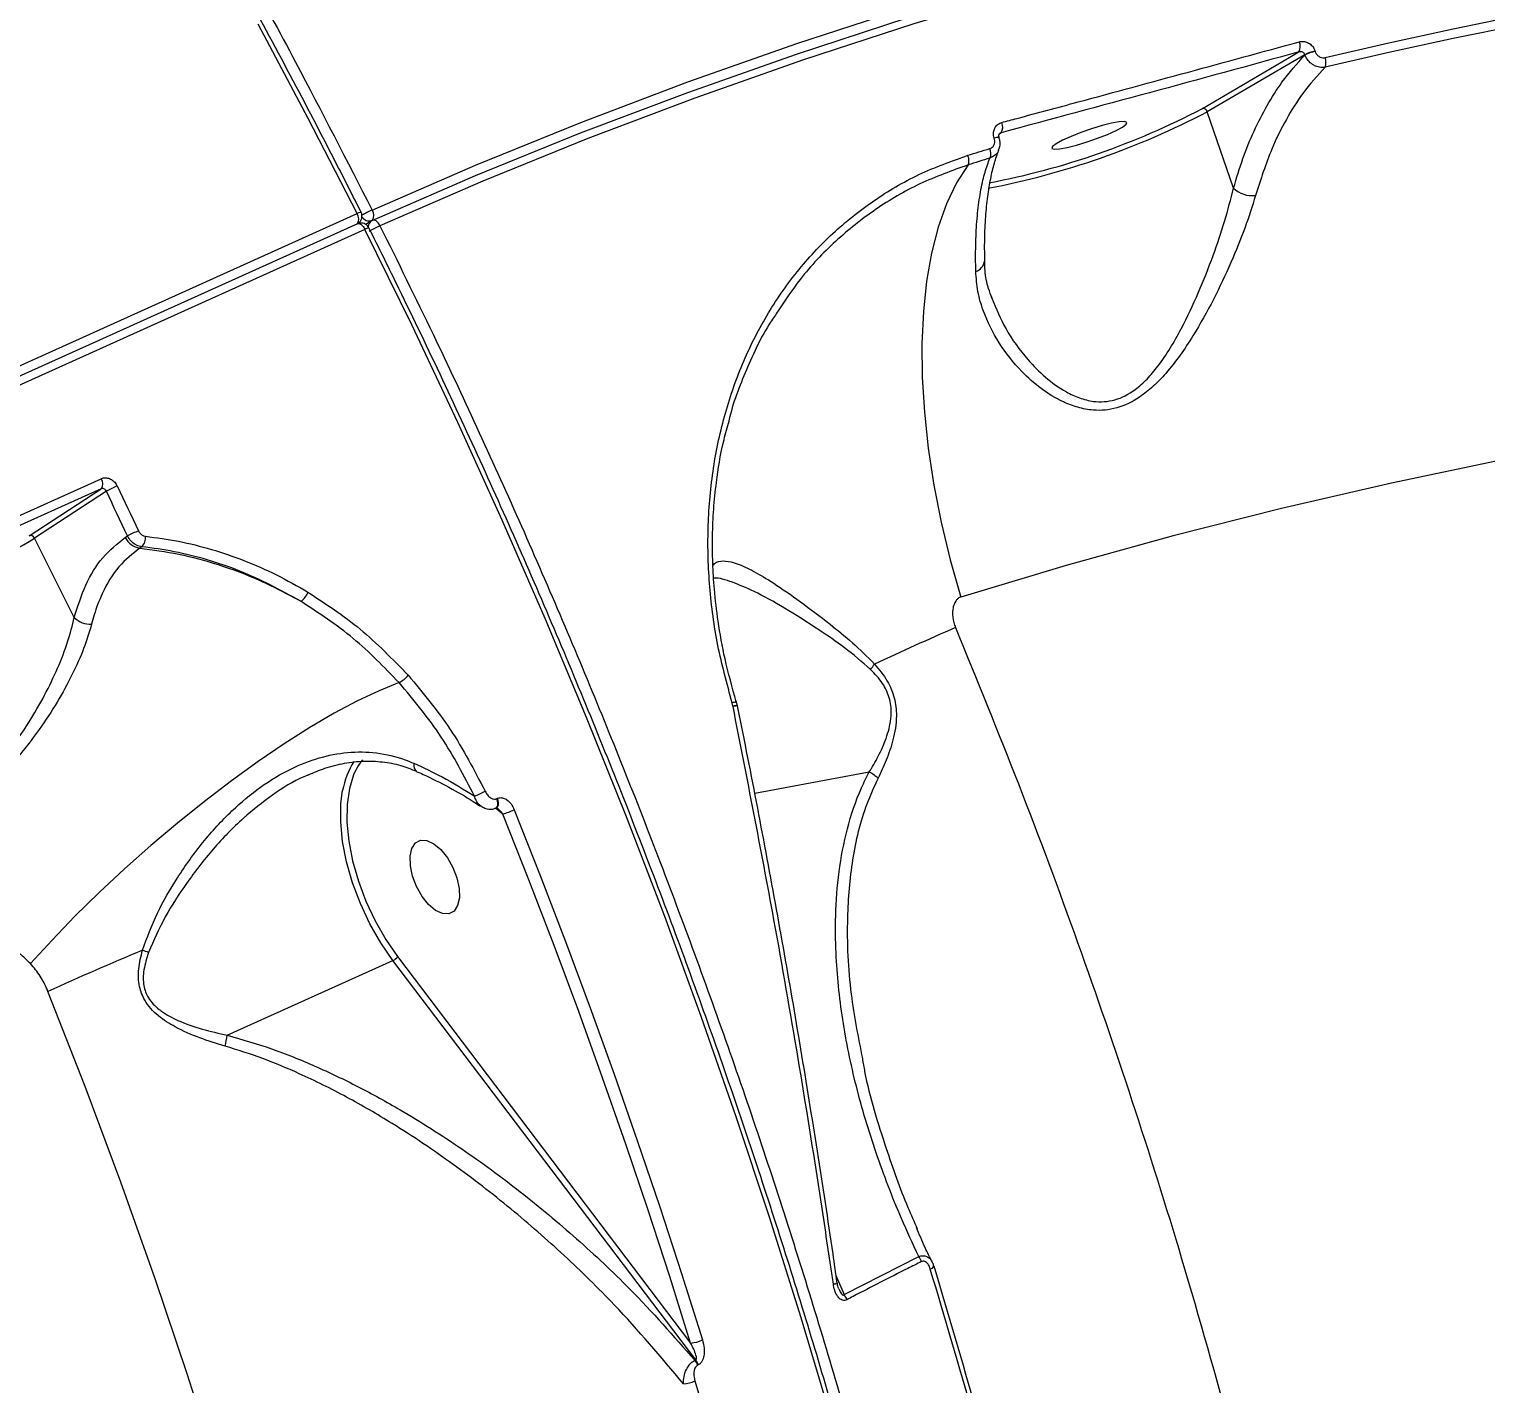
# Model space of a CAD drawing. Header units: millimetres. Extents: x -11024 to 8278, y -7837 to 5770.
# Drawn here: x 4077.6 to 4243.1, y -1007.7 to -853.8 of the extents above; entities that cross this region are included whole.
import ezdxf

# ---------------------------------------------------------------- set-up
doc = ezdxf.new("R2010")
doc.units = ezdxf.units.MM
doc.layers.add('DIKOM_ОБЪЕКТ', color=7, linetype='Continuous')
doc.layers.add('DIKOM_РАЗМЕР_ОБЪЕКТА', color=7, linetype='Continuous')
doc.styles.add('style1', font='arial.ttf', dxfattribs={"width": 0.8})
doc.dimstyles.new('1-50', dxfattribs={"dimtxt": 300, "dimasz": 200, "dimexe": 100, "dimexo": 0, "dimgap": 100, "dimtad": 1, "dimtxsty": 'style1', "dimcen": 200, "dimclrd": 7, "dimclre": 7, "dimclrt": 7, "dimadec": 1, "dimazin": 2, "dimtfac": 1, "dimtmove": 0, "dimatfit": 2, "dimfxl": 0, "dimlwd": 25, "dimlwe": 18, "dimarcsym": 0})

# ---------------------------------------------------------------- blocks, each defined once
blk = doc.blocks.new('*D10')
at = {"layer": 'Defpoints', "color": 0, "transparency": 16777216}
for p in [(-7791.31, -186.83), (6174.94, -1432.98), (6174.94, -5371.27)]:
    blk.add_point(p, dxfattribs=at)
at = {"layer": 'DIKOM_РАЗМЕР_ОБЪЕКТА', "color": 7, "lineweight": 18, "transparency": 16777216}
for p, q in [((-7791.31, -186.83), (-7791.31, -5471.27)), ((6174.94, -1432.98), (6174.94, -5471.27))]:
    blk.add_line(p, q, dxfattribs=at)
at = {"layer": 'DIKOM_РАЗМЕР_ОБЪЕКТА', "color": 7, "lineweight": 25, "transparency": 16777216}
blk.add_line((-7591.31, -5371.27), (5974.94, -5371.27), dxfattribs=at)
at = {"layer": 'DIKOM_РАЗМЕР_ОБЪЕКТА', "color": 7, "transparency": 16777216}
for points in [[(-7591.31, -5337.93), (-7591.31, -5404.6), (-7791.31, -5371.27)], [(5974.94, -5337.93), (5974.94, -5404.6), (6174.94, -5371.27)]]:
    blk.add_solid(points, dxfattribs=at)
at = {"layer": 'DIKOM_РАЗМЕР_ОБЪЕКТА', "color": 7, "transparency": 16777216, "insert": (-1343.68, -5118.1), "char_height": 300, "attachment_point": 5, "style": 'style1'}
blk.add_mtext('14000', dxfattribs=at)

msp = doc.modelspace()

# ---------------------------------------------------------------- linework, layer by layer
at = {"layer": 'DIKOM_ОБЪЕКТ', "color": 7, "linetype": 'Continuous', "lineweight": 15}
for p, q in [((4210.892, -862.83), (4221.858, -856.419)), ((4222.532, -856.727), (4211.454, -863.202)), ((4222.54, -856.752), (4222.532, -856.727)), ((4223.694, -856.317), (4223.702, -856.343)), ((4214.437, -871.885), (4211.454, -863.202)), ((4187.258, -866.227), (4187.249, -866.201)), ((4188.029, -865.594), (4187.79, -865.833)), ((3737.073, -1045.045), (4114.864, -874.778)), ((4114.913, -875.936), (3737.122, -1046.204)), ((4115.761, -876.565), (3737.97, -1046.833)), ((4114.975, -875.902), (4114.935, -875.927)), ((4114.943, -875.923), (4114.975, -875.902)), ((4116.489, -875.605), (4115.85, -876.02)), ((4186.145, -880.137), (4186.144, -880.173)), ((4060.823, -916.142), (4085.801, -904.885)), ((4085.797, -906.031), (4060.819, -917.288)), ((4077.613, -911.373), (4085.797, -906.031)), ((4086.387, -906.316), (4078.227, -911.643)), ((4082.747, -920.65), (4078.227, -911.643)), ((4088.527, -911.563), (4088.788, -911.393)), ((4090.422, -912.611), (4090.181, -912.768)), ((4157.569, -930.714), (4157.484, -930.365)), ((4157.579, -930.762), (4157.569, -930.714)), ((4121.609, -938.102), (4121.629, -938.111)), ((4160.036, -940.618), (4173.05, -938.19)), ((4130.749, -941.227), (4130.823, -941.194)), ((4131.442, -942.976), (4130.586, -942.303)), ((4100.126, -968.098), (4118.948, -959.615)), ((4153.345, -1004.976), (4118.948, -959.615)), ((4119.47, -959.157), (4152.763, -1003.062)), ((4170.188, -997.56), (4178.667, -993.229)), ((4169.296, -995.476), (4170.188, -997.56)), ((4169.412, -996.217), (4169.413, -996.22)), ((4153.251, -1005.018), (4153.345, -1004.976)), ((4153.637, -1005.551), (4153.542, -1005.594))]:
    msp.add_line(p, q, dxfattribs=at)
at = {"layer": 'DIKOM_ОБЪЕКТ', "color": 7, "linetype": 'Continuous', "lineweight": 15, "flags": 128}
for points in [[(4116.575, -874.373), (4128.311, -869.279), (4140.27, -864.427), (4152.444, -859.823), (4164.824, -855.468), (4177.402, -851.366), (4190.171, -847.519), (4203.121, -843.93), (4216.245, -840.601), (4229.533, -837.534), (4242.978, -834.732), (4256.569, -832.195), (4270.299, -829.927), (4284.158, -827.928), (4298.137, -826.199), (4312.228, -824.742), (4326.42, -823.558), (4340.705, -822.647), (4355.073, -822.01), (4369.514, -821.648), (4384.02, -821.56), (4398.581, -821.748)], [(4116.588, -875.551), (4128.317, -870.459), (4140.268, -865.611), (4152.434, -861.01), (4164.806, -856.658), (4177.376, -852.559), (4190.136, -848.714), (4203.078, -845.128), (4216.193, -841.801), (4229.473, -838.736), (4242.908, -835.935), (4256.491, -833.401), (4270.212, -831.134), (4284.062, -829.136), (4298.032, -827.408), (4312.113, -825.952), (4326.296, -824.768), (4340.572, -823.858), (4354.93, -823.222), (4369.363, -822.86), (4383.859, -822.772), (4398.41, -822.959)], [(4398.629, -823.694), (4384.112, -823.507), (4369.65, -823.595), (4355.252, -823.956), (4340.927, -824.591), (4326.685, -825.499), (4312.536, -826.679), (4298.488, -828.132), (4284.551, -829.856), (4270.733, -831.849), (4257.044, -834.111), (4243.494, -836.639), (4230.09, -839.433), (4216.841, -842.491), (4203.757, -845.81), (4190.846, -849.388), (4178.116, -853.224), (4165.575, -857.313), (4153.232, -861.655), (4141.096, -866.245), (4129.172, -871.082), (4117.471, -876.161)], [(4284.096, -847.092), (4276.54, -848.188), (4269.023, -849.366), (4261.547, -850.627), (4254.113, -851.969), (4246.723, -853.393), (4239.377, -854.898), (4232.079, -856.485), (4224.829, -858.152)], [(4224.838, -857.053), (4232.094, -855.385), (4239.398, -853.797), (4246.748, -852.291), (4254.144, -850.866), (4261.583, -849.522), (4269.065, -848.261), (4276.587, -847.082), (4284.148, -845.985)], [(4114.864, -874.778), (4109.321, -863.969), (4103.629, -853.272)], [(4199.502, -864.783), (4198.315, -865.144), (4197.106, -865.566), (4195.974, -866.014), (4195.011, -866.452), (4194.293, -866.846), (4193.881, -867.162), (4193.807, -867.375), (4194.076, -867.468), (4194.668, -867.434), (4195.534, -867.275), (4196.604, -867.004), (4197.792, -866.643), (4199, -866.222), (4200.132, -865.774), (4201.096, -865.335), (4201.813, -864.942), (4202.225, -864.626), (4202.3, -864.413), (4202.03, -864.319), (4201.438, -864.353), (4200.572, -864.512), (4199.502, -864.783)], [(4184.258, -868.156), (4184.568, -868.059), (4184.879, -867.962), (4185.19, -867.865), (4185.501, -867.769), (4185.811, -867.673), (4186.123, -867.576), (4186.434, -867.48), (4186.745, -867.385)], [(4186.763, -868.476), (4186.452, -868.572), (4186.141, -868.668), (4185.83, -868.764), (4185.519, -868.86), (4185.208, -868.956), (4184.898, -869.053), (4184.588, -869.15), (4184.277, -869.247)], [(4184.277, -869.247), (4182.974, -871.287), (4181.844, -873.649), (4180.895, -876.313), (4180.134, -879.259), (4179.568, -882.463), (4179.201, -885.902), (4179.035, -889.547), (4179.073, -893.371), (4179.314, -897.344), (4179.756, -901.435), (4180.395, -905.612), (4181.226, -909.843), (4182.244, -914.095), (4183.44, -918.334)], [(4114.913, -875.936), (4114.97, -875.918), (4115.078, -875.915), (4115.194, -875.948), (4115.317, -876.016), (4115.439, -876.117), (4115.557, -876.245), (4115.665, -876.396), (4115.761, -876.565)], [(4192.382, -1134.064), (4191.3, -1123.33), (4190, -1112.489), (4188.483, -1101.549), (4186.75, -1090.52), (4184.802, -1079.41), (4182.642, -1068.23), (4180.27, -1056.989), (4177.689, -1045.695), (4174.901, -1034.359), (4171.909, -1022.99), (4168.714, -1011.598), (4165.32, -1000.192), (4161.73, -988.782), (4157.946, -977.378), (4153.972, -965.989), (4149.811, -954.625), (4145.466, -943.294), (4140.942, -932.008), (4136.241, -920.775), (4131.369, -909.605), (4126.328, -898.507), (4121.124, -887.491), (4115.761, -876.565)], [(4117.471, -876.161), (4117.376, -875.992), (4117.267, -875.84), (4117.15, -875.712), (4117.028, -875.612), (4116.906, -875.543), (4116.789, -875.51), (4116.682, -875.512), (4116.625, -875.531)], [(4323.26, -892.242), (4309.948, -893.363), (4296.731, -894.738), (4283.618, -896.366), (4270.617, -898.245), (4257.736, -900.376), (4244.984, -902.755), (4232.369, -905.383), (4219.899, -908.256), (4207.582, -911.374), (4195.427, -914.734), (4183.44, -918.334)], [(4088.788, -911.393), (4088.49, -910.757), (4088.191, -910.122), (4087.892, -909.487), (4087.592, -908.852), (4087.292, -908.218), (4086.991, -907.583), (4086.689, -906.95), (4086.387, -906.316)], [(4087.621, -905.714), (4087.924, -906.349), (4088.226, -906.984), (4088.528, -907.62), (4088.829, -908.256), (4089.129, -908.892), (4089.43, -909.528), (4089.729, -910.165), (4090.028, -910.802)], [(4119.644, -928.052), (4117.373, -928.968), (4114.908, -930.133), (4112.274, -931.534), (4109.497, -933.159), (4106.604, -934.991), (4103.624, -937.013), (4100.586, -939.203), (4097.52, -941.54), (4094.456, -944.003), (4091.425, -946.565), (4088.456, -949.202), (4085.58, -951.888), (4082.823, -954.596), (4080.214, -957.299), (4077.779, -959.971)], [(4121.316, -937.209), (4121.317, -937.51), (4121.363, -937.763), (4121.452, -937.956), (4121.578, -938.084), (4121.609, -938.102)], [(4114.378, -938.775), (4114.001, -940.061), (4113.737, -941.877), (4113.708, -943.889), (4113.915, -946.048), (4114.353, -948.304), (4115.012, -950.603), (4115.875, -952.891), (4116.923, -955.114), (4118.131, -957.219), (4119.47, -959.157)], [(4118.948, -959.615), (4117.567, -957.617), (4116.321, -955.445), (4115.24, -953.153), (4114.35, -950.794), (4113.671, -948.423), (4113.22, -946.097), (4113.006, -943.87), (4113.036, -941.795), (4113.228, -940.31)], [(4130.657, -942.281), (4130.692, -942.262), (4130.797, -942.148), (4130.859, -941.972), (4130.871, -941.747), (4130.834, -941.492), (4130.749, -941.227)], [(4130.733, -942.246), (4130.765, -942.229), (4130.871, -942.115), (4130.932, -941.939), (4130.945, -941.714), (4130.907, -941.459), (4130.823, -941.194)], [(4152.763, -1003.062), (4150.388, -995.525), (4147.929, -987.99), (4145.385, -980.46), (4142.758, -972.938), (4140.05, -965.425), (4137.26, -957.925), (4134.391, -950.441), (4131.442, -942.976)], [(4132.726, -942.487), (4135.681, -949.97), (4138.558, -957.472), (4141.354, -964.99), (4144.069, -972.52), (4146.702, -980.061), (4149.252, -987.609), (4151.717, -995.162), (4154.098, -1002.716)], [(4122.998, -953.253), (4122.259, -952.328), (4121.635, -951.226), (4121.178, -950.036), (4120.925, -948.853), (4120.896, -947.775), (4121.093, -946.888), (4121.502, -946.264), (4122.087, -945.954), (4122.803, -945.982), (4123.591, -946.347), (4124.387, -947.02), (4125.127, -947.944), (4125.75, -949.046), (4126.207, -950.237), (4126.46, -951.419), (4126.49, -952.498), (4126.292, -953.385), (4125.884, -954.009), (4125.298, -954.319), (4124.582, -954.29), (4123.794, -953.925), (4122.998, -953.253)], [(4123.74, -1135.087), (4122.562, -1124.755), (4121.166, -1114.321), (4119.553, -1103.796), (4117.723, -1093.188), (4115.679, -1082.507), (4113.424, -1071.764), (4110.958, -1060.969), (4108.284, -1050.131), (4105.405, -1039.261), (4102.323, -1028.369), (4099.041, -1017.465), (4095.562, -1006.558), (4091.89, -995.66), (4088.028, -984.78), (4083.98, -973.929), (4079.748, -963.117)], [(4180.371, -994.309), (4180.401, -994.333), (4180.406, -994.346)], [(4153.249, -1007.365), (4155.693, -1015.574), (4158.033, -1023.777), (4160.27, -1031.971), (4162.401, -1040.15), (4164.427, -1048.313), (4166.346, -1056.455), (4168.156, -1064.573), (4169.859, -1072.663)]]:
    msp.add_lwpolyline(points, dxfattribs=at)
at = {"layer": 'DIKOM_ОБЪЕКТ', "color": 7, "linetype": 'Continuous', "lineweight": 15}
for centre, radius, start, end in [((4220.803, -855.805), 1.221, 329.8125, 26.43708), ((4225.475, -863.226), 7.135, 104.45723, 114.35947), ((4225.483, -863.255), 7.138, 104.45197, 114.35212), ((4223.44, -857.59), 1.498, 337.97066, 21.01004), ((4169.652, -783.511), 89.989, 280.8277, 297.67953), ((4170.438, -785.768), 87.035, 280.7592, 297.69762), ((4210.958, -863.34), 0.515, 15.52472, 97.41958), ((4187.046, -864.95), 1.176, 326.79532, 26.39671), ((4187.715, -867.35), 1.24, 85.81586, 112.04892), ((4187.729, -867.401), 1.265, 86.20429, 111.88408), ((4185.532, -867.95), 1.338, 336.85881, 24.99329), ((4216.575, -869.627), 3.11, 226.56933, 276.67323), ((4115.473, -875.768), 1.163, 97.48723, 121.60547), ((4114.037, -875.381), 1.023, 326.46809, 36.12627), ((4114.429, -875.065), 1, 303.13844, 26.71954), ((4121.25, -884.799), 11.426, 114.15496, 120.65736), ((4116.265, -874.637), 0.971, 210.36426, 287.62493), ((4115.75, -874.975), 1.021, 326.21229, 36.09984), ((4115.324, -876.848), 1, 43.88833, 114.26071), ((4116.398, -877.616), 1.228, 98.41324, 121.21128), ((4115.324, -876.848), 1, 26.57756, 43.88833), ((4116.949, -876.276), 0.814, 124.44673, 179.16763), ((4122.114, -886.572), 11.399, 114.0343, 120.9385), ((4117.034, -876.443), 1, 114.1657, 123.05156), ((4184.741, -879.98), 1.417, 286.84397, 352.19615), ((4085.002, -905.455), 0.981, 324.07598, 35.49474), ((4096.051, -924.541), 20.628, 114.11969, 117.93409), ((3983.135, -754.356), 183.799, 293.94892, 301.15617), ((4077.776, -911.836), 0.491, 23.14804, 109.38385), ((4090.467, -910.639), 2.149, 205.48549, 262.35354), ((4102.482, -938.547), 30.411, 114.17429, 116.76118), ((4089.368, -911.578), 1.475, 315.56373, 6.15173), ((4107.176, -916.986), 2.25, 305.69016, 339.60497), ((4084.606, -918.823), 2.607, 224.51801, 272.18337), ((4354.309, -1314.628), 428.614, 113.5804, 114.92758), ((4169.918, -923.528), 4.454, 317.35457, 327.15768), ((4117.998, -924.948), 3.513, 297.94131, 319.69323), ((4158.024, -932.684), 2.022, 88.7889, 102.99535), ((4158.169, -933.261), 2.568, 92.13487, 103.28117), ((4122.075, -941.839), 8.979, 147.33381, 170.19089), ((4120.73, -941.06), 6.75, 141.24768, 160.2175), ((4125.514, -933.312), 8.085, 289.41013, 298.86199), ((4128.262, -932.699), 10.758, 287.19253, 294.51329), ((4264.185, -1373.393), 449.826, 112.71418, 114.20602), ((4085.343, -973.657), 16.052, 68.65088, 71.28881), ((4118.481, -958.556), 1.157, 293.76464, 328.69809), ((4088.8, -966.398), 11.453, 345.13126, 351.46137), ((4177.115, -994.458), 1.98, 18.92242, 38.38453), ((4179.821, -993.997), 0.681, 283.80159, 329.18893), ((4168.92, -995.504), 0.87, 273.46634, 304.57917), ((4168.694, -998.805), 1.945, 19.90669, 39.81303), ((4152.482, -999.225), 3.847, 274.19894, 294.83797), ((4151.753, -1006.139), 1.871, 16.93723, 36.79888), ((4151.844, -1006.099), 1.875, 16.97959, 36.79368), ((4151.643, -1003.847), 3.867, 274.62701, 294.5441)]:
    msp.add_arc(centre, radius, start, end, dxfattribs=at)
for points, knots in [([(4115.322, -874.615), (4114.412, -872.817), (4111.773, -867.604), (4107.301, -859.047), (4101.865, -848.983), (4096.3, -839.03), (4090.613, -829.194), (4084.806, -819.484), (4078.884, -809.905), (4072.852, -800.466), (4066.714, -791.173), (4060.475, -782.033), (4054.139, -773.054), (4047.711, -764.242), (4041.196, -755.603), (4034.6, -747.145), (4027.925, -738.873), (4021.179, -730.793), (4014.366, -722.913), (4007.49, -715.237), (4000.558, -707.771), (3993.574, -700.522), (3986.543, -693.494), (3979.471, -686.693), (3972.363, -680.124), (3965.224, -673.792), (3958.061, -667.702), (3950.876, -661.858), (3943.678, -656.265), (3936.47, -650.927), (3929.258, -645.847), (3922.048, -641.031), (3914.844, -636.482), (3907.653, -632.202), (3900.479, -628.196), (3893.329, -624.466), (3886.207, -621.015), (3879.118, -617.847), (3872.069, -614.963), (3865.065, -612.366), (3858.11, -610.057), (3851.21, -608.039), (3844.371, -606.313), (3837.597, -604.88), (3830.895, -603.743), (3824.267, -602.896), (3817.726, -602.365), (3812.573, -602.121), (3809.635, -602.16), (3808.815, -602.17)], [0, 0, 0, 0, 0.0114615, 0.0332372, 0.0550135, 0.0767899, 0.0985663, 0.1203432, 0.14212, 0.1638973, 0.1856746, 0.2074523, 0.2292306, 0.2510091, 0.2727878, 0.2945669, 0.3163468, 0.3381269, 0.3599076, 0.3816886, 0.4034704, 0.4252527, 0.4470355, 0.4688193, 0.4906034, 0.5123881, 0.5341734, 0.5559596, 0.577746, 0.5995333, 0.621321, 0.6431093, 0.6648977, 0.6866864, 0.7084756, 0.7302643, 0.7520527, 0.7738405, 0.7956273, 0.8174129, 0.8391967, 0.8609782, 0.8827571, 0.9045325, 0.9263041, 0.948071, 0.969833, 0.9915893, 1, 1, 1, 1]), ([(3810.093, -601.588), (3813.597, -601.621), (3821.519, -601.696), (3834.307, -603.313), (3848.322, -606.181), (3862.324, -610.258), (3876.236, -615.403), (3890.006, -621.517), (3904.024, -628.756), (3918.255, -637.144), (3932.657, -646.677), (3947.111, -657.291), (3961.572, -668.975), (3975.996, -681.695), (3990.429, -695.505), (4004.819, -710.405), (4019.115, -726.367), (4033.002, -743.041), (4046.441, -760.352), (4059.405, -778.214), (4072.106, -796.919), (4084.489, -816.434), (4096.49, -836.719), (4107.206, -856.057), (4113.702, -868.757), (4116.575, -874.373)], [0, 0, 0, 0, 0.0358382, 0.0810508, 0.1263, 0.1715123, 0.2138667, 0.2562512, 0.2986054, 0.3420989, 0.3856249, 0.4291181, 0.4730546, 0.5170246, 0.5609609, 0.6061736, 0.6514227, 0.6966353, 0.7405717, 0.7845417, 0.828478, 0.8736905, 0.9189399, 0.9641525, 1, 1, 1, 1]), ([(4188.099, -864.428), (4188.677, -864.273), (4191.568, -863.498), (4202.773, -860.487), (4213.505, -857.555), (4221.896, -855.261)], [0, 0, 0, 0, 0.0517091, 0.2585505, 1, 1, 1, 1]), ([(4221.896, -855.261), (4222.054, -855.236), (4222.368, -855.184), (4222.854, -855.323), (4223.275, -855.607), (4223.558, -855.963), (4223.656, -856.219), (4223.694, -856.317)], [0, 0, 0, 0, 0.2182082, 0.4367195, 0.6530072, 0.8657483, 1, 1, 1, 1]), ([(4221.858, -856.419), (4216.189, -857.971), (4204.849, -861.074), (4193.637, -864.087), (4188.029, -865.594)], [0, 0, 0, 0, 0.4999197, 1, 1, 1, 1]), ([(4214.437, -871.885), (4214.778, -870.752), (4215.46, -868.486), (4216.746, -865.353), (4218.229, -862.451), (4220.113, -859.458), (4221.65, -857.745), (4222.54, -856.752)], [0, 0, 0, 0, 0.1825601, 0.365118, 0.5530338, 0.740946, 1, 1, 1, 1]), ([(4222.532, -856.727), (4222.52, -856.693), (4222.49, -856.607), (4222.388, -856.49), (4222.23, -856.406), (4222.043, -856.376), (4221.921, -856.405), (4221.858, -856.419)], [0, 0, 0, 0, 0.1278071, 0.330832, 0.5439104, 0.7684123, 1, 1, 1, 1]), ([(4224.829, -858.152), (4224.668, -858.17), (4224.309, -858.21), (4223.812, -858.071), (4223.323, -857.802), (4222.898, -857.417), (4222.645, -857.011), (4222.553, -856.783), (4222.54, -856.752)], [0, 0, 0, 0, 0.18046117, 0.40291815, 0.53098135, 0.74960908, 0.96638879, 1, 1, 1, 1]), ([(4223.702, -856.343), (4223.708, -856.359), (4223.748, -856.479), (4223.864, -856.691), (4224.072, -856.891), (4224.316, -857.026), (4224.569, -857.093), (4224.755, -857.065), (4224.838, -857.053)], [0, 0, 0, 0, 0.0340196, 0.2522307, 0.4704456, 0.5979574, 0.8192945, 1, 1, 1, 1]), ([(4224.829, -858.152), (4223.966, -859.105), (4222.379, -860.859), (4220.395, -864.042), (4218.509, -867.81), (4217.516, -870.909), (4216.937, -872.715)], [0, 0, 0, 0, 0.2580786, 0.475006, 0.6940721, 1, 1, 1, 1]), ([(4187.249, -866.201), (4187.222, -866.1), (4187.152, -865.837), (4187.172, -865.398), (4187.349, -864.953), (4187.665, -864.596), (4187.954, -864.484), (4188.099, -864.428)], [0, 0, 0, 0, 0.1342479, 0.3469703, 0.5632673, 0.7816887, 1, 1, 1, 1]), ([(4186.745, -867.385), (4186.747, -867.384), (4186.841, -867.354), (4187.018, -867.261), (4187.187, -867.062), (4187.294, -866.815), (4187.334, -866.538), (4187.283, -866.328), (4187.258, -866.227)], [0, 0, 0, 0, 0.0042541, 0.21975627, 0.43552459, 0.56820856, 0.79381224, 1, 1, 1, 1]), ([(4187.732, -867.556), (4187.789, -867.43), (4187.94, -867.097), (4187.955, -866.584), (4187.824, -866.261), (4187.779, -866.15)], [0, 0, 0, 0, 0.2882933, 0.7570515, 1, 1, 1, 1]), ([(4187.808, -866.115), (4187.797, -866.077), (4187.771, -865.992), (4187.775, -865.864), (4187.808, -865.747), (4187.844, -865.705), (4187.865, -865.682)], [0, 0, 0, 0, 0.1707926, 0.3885315, 0.6592628, 1, 1, 1, 1]), ([(4187.813, -866.139), (4187.811, -866.133), (4187.809, -866.125), (4187.806, -866.116), (4187.805, -866.114)], [0, 0, 0, 0, 0.69963556, 1, 1, 1, 1]), ([(4188.029, -865.594), (4187.984, -865.606), (4187.923, -865.621), (4187.88, -865.673), (4187.869, -865.686)], [0, 0, 0, 0, 0.7348411, 1, 1, 1, 1]), ([(4157.484, -930.365), (4156.894, -928.194), (4155.713, -923.855), (4154.827, -917.193), (4154.624, -910.56), (4155.178, -904.046), (4156.482, -897.762), (4158.528, -891.817), (4161.292, -886.301), (4164.745, -881.305), (4168.828, -876.915), (4173.484, -873.213), (4178.617, -870.184), (4182.376, -868.832), (4184.258, -868.156)], [0, 0, 0, 0, 0.0836183, 0.167166, 0.2504174, 0.3338526, 0.4173035, 0.5004889, 0.5837395, 0.6671386, 0.750458, 0.833398, 0.9166292, 1, 1, 1, 1]), ([(4184.277, -869.247), (4184.308, -869.189), (4184.37, -869.074), (4184.391, -868.798), (4184.359, -868.48), (4184.292, -868.264), (4184.258, -868.156)], [0, 0, 0, 0, 0.2499654, 0.4999669, 0.7499609, 1, 1, 1, 1]), ([(4185.151, -881.336), (4185.14, -880.339), (4185.119, -878.343), (4185.259, -875.63), (4185.532, -873.146), (4185.938, -871.004), (4186.367, -869.486), (4186.664, -868.728), (4186.763, -868.476)], [0, 0, 0, 0, 0.1827941, 0.3655921, 0.553749, 0.7419012, 0.9141902, 1, 1, 1, 1]), ([(4186.18, -880.178), (4186.17, -879.564), (4186.143, -878.001), (4186.233, -875.728), (4186.429, -873.357), (4186.736, -871.246), (4187.141, -869.44), (4187.503, -868.221), (4187.739, -867.711), (4187.791, -867.597)], [0, 0, 0, 0, 0.10968071, 0.27935825, 0.44915975, 0.61837096, 0.78630379, 0.95230718, 1, 1, 1, 1]), ([(4187.745, -867.577), (4187.724, -867.628), (4187.627, -867.865), (4187.315, -868.219), (4186.947, -868.39), (4186.763, -868.476)], [0, 0, 0, 0, 0.1213238, 0.5578846, 1, 1, 1, 1]), ([(4184.277, -869.247), (4182.428, -869.912), (4178.741, -871.239), (4173.696, -874.204), (4169.138, -877.847), (4165.418, -881.725), (4163.522, -884.613), (4162.72, -885.834)], [0, 0, 0, 0, 0.2117978, 0.4223295, 0.6329209, 0.8447202, 1, 1, 1, 1]), ([(4186.984, -884.398), (4187.47, -885.572), (4188.48, -888.012), (4190.663, -891.017), (4193.025, -893.415), (4195.031, -894.875), (4196.911, -895.755), (4198.751, -896.232), (4200.991, -896.106), (4203.07, -895.012), (4204.645, -893.586), (4205.981, -891.995), (4207.271, -890.072), (4208.838, -887.286), (4210.498, -883.737), (4212.12, -879.621), (4213.491, -875.594), (4214.119, -873.131), (4214.437, -871.885)], [0, 0, 0, 0, 0.0911064, 0.1892106, 0.2526569, 0.3173413, 0.3527922, 0.3891148, 0.4410162, 0.4928398, 0.5283361, 0.5648623, 0.6118915, 0.6596106, 0.7457118, 0.8336969, 0.9159001, 1, 1, 1, 1]), ([(4216.937, -872.715), (4216.556, -873.939), (4215.794, -876.387), (4214.147, -880.395), (4212.207, -884.533), (4210.231, -888.076), (4208.389, -890.878), (4206.886, -892.808), (4205.344, -894.417), (4203.535, -895.877), (4201.207, -897.011), (4198.759, -897.221), (4196.732, -896.83), (4194.704, -896.051), (4192.522, -894.702), (4189.998, -892.443), (4187.671, -889.505), (4186.125, -886.371), (4185.325, -883.628), (4185.209, -882.1), (4185.151, -881.336)], [0, 0, 0, 0, 0.07277561, 0.14562414, 0.22208533, 0.29851667, 0.34092572, 0.38329128, 0.4164825, 0.44960921, 0.49864417, 0.54778964, 0.58084631, 0.6139663, 0.67108172, 0.7283184, 0.81320237, 0.89807545, 0.94904811, 1, 1, 1, 1]), ([(4143.963, -1349.191), (4144.473, -1348.643), (4146.419, -1346.551), (4149.638, -1342.64), (4153.615, -1337.462), (4157.415, -1332.008), (4161.048, -1326.306), (4164.507, -1320.352), (4167.791, -1314.154), (4170.897, -1307.716), (4173.823, -1301.042), (4176.566, -1294.138), (4179.125, -1287.01), (4181.498, -1279.662), (4183.682, -1272.099), (4185.676, -1264.329), (4187.479, -1256.357), (4189.089, -1248.189), (4190.506, -1239.83), (4191.727, -1231.288), (4192.753, -1222.569), (4193.582, -1213.679), (4194.214, -1204.625), (4194.649, -1195.415), (4194.886, -1186.054), (4194.925, -1176.55), (4194.766, -1166.91), (4194.41, -1157.141), (4193.856, -1147.251), (4193.105, -1137.247), (4192.158, -1127.137), (4191.015, -1116.927), (4189.677, -1106.627), (4188.146, -1096.243), (4186.422, -1085.783), (4184.507, -1075.255), (4182.401, -1064.668), (4180.108, -1054.028), (4177.629, -1043.345), (4174.964, -1032.625), (4172.118, -1021.878), (4169.091, -1011.11), (4165.886, -1000.331), (4162.505, -989.548), (4158.95, -978.77), (4155.226, -968.004), (4151.334, -957.258), (4147.277, -946.541), (4143.058, -935.861), (4138.681, -925.225), (4134.148, -914.643), (4129.464, -904.12), (4124.63, -893.667), (4120.206, -884.429), (4117.36, -878.699), (4116.218, -876.401)], [0, 0, 0, 0, 0.0067999, 0.025989, 0.0451839, 0.064384, 0.0835894, 0.1027992, 0.1220133, 0.1412309, 0.1604514, 0.1796748, 0.1989001, 0.2181273, 0.2373556, 0.2565849, 0.2758149, 0.2950454, 0.314276, 0.3335067, 0.3527371, 0.3719673, 0.3911972, 0.4104267, 0.4296558, 0.4488843, 0.4681123, 0.48734, 0.5065669, 0.5257934, 0.5450195, 0.5642449, 0.58347, 0.6026946, 0.6219188, 0.6411425, 0.6603659, 0.6795888, 0.6988115, 0.7180338, 0.7372558, 0.7564776, 0.7756991, 0.7949204, 0.8141416, 0.8333626, 0.8525833, 0.8718039, 0.8910246, 0.9102451, 0.9294655, 0.9486861, 0.9679065, 0.987127, 1, 1, 1, 1]), ([(4117.471, -876.161), (4119.494, -880.261), (4124.943, -891.304), (4133.343, -909.576), (4142.487, -930.976), (4151.067, -952.786), (4159.037, -974.938), (4166.351, -997.365), (4172.848, -1019.572), (4178.526, -1041.489), (4183.4, -1063.051), (4187.548, -1084.611), (4190.925, -1106.092), (4193.5, -1127.415), (4195.215, -1148.111), (4196.086, -1168.124), (4196.145, -1187.413), (4195.393, -1206.294), (4193.797, -1224.68), (4191.342, -1242.495), (4188.082, -1259.347), (4184.048, -1275.2), (4179.286, -1290.042), (4173.717, -1304.113), (4167.332, -1317.34), (4160.108, -1329.611), (4152.876, -1340), (4147.751, -1345.778), (4145.549, -1348.261)], [0, 0, 0, 0, 0.0229512, 0.0618305, 0.1007396, 0.1396189, 0.1796274, 0.2196684, 0.259677, 0.2985562, 0.3374653, 0.3763445, 0.416353, 0.4563942, 0.4964026, 0.5352814, 0.5741901, 0.6130688, 0.6530768, 0.6931175, 0.7331254, 0.7720046, 0.8109134, 0.8497924, 0.8898008, 0.9298418, 0.9698502, 1, 1, 1, 1]), ([(4186.997, -884.387), (4186.859, -884.019), (4186.471, -882.985), (4186.191, -881.56), (4186.184, -880.51), (4186.182, -880.137)], [0, 0, 0, 0, 0.2625668, 0.7379461, 1, 1, 1, 1]), ([(4186.898, -884.199), (4186.9, -884.208), (4186.917, -884.276), (4186.953, -884.341), (4186.984, -884.398)], [0, 0, 0, 0, 0.1314443, 1, 1, 1, 1]), ([(4162.72, -885.834), (4162.421, -886.253), (4160.969, -888.286), (4159.089, -892.479), (4157.502, -896.385), (4157.055, -898.551), (4157.031, -898.671)], [0, 0, 0, 0, 0.1120435, 0.5442537, 0.9747711, 1, 1, 1, 1]), ([(4243.098, -1307.622), (4243.342, -1307.626), (4244.725, -1307.648), (4247.41, -1306.703), (4251.148, -1304.593), (4255.04, -1301.077), (4258.932, -1296.383), (4262.81, -1290.497), (4266.658, -1283.45), (4270.426, -1275.334), (4274.114, -1266.178), (4277.72, -1256.057), (4281.278, -1244.909), (4284.771, -1232.786), (4288.185, -1219.74), (4291.579, -1205.519), (4294.938, -1190.081), (4298.247, -1173.425), (4301.428, -1155.92), (4304.422, -1137.891), (4307.226, -1119.407), (4309.837, -1100.552), (4312.288, -1081.127), (4314.563, -1061.227), (4316.65, -1040.944), (4318.525, -1020.471), (4320.183, -999.844), (4321.626, -979.106), (4322.864, -958.186), (4323.884, -937.177), (4324.7, -916.162), (4325.053, -902.203), (4325.23, -895.233)], [0, 0, 0, 0, 0.0066318, 0.0375421, 0.072325, 0.1072201, 0.1421711, 0.1771203, 0.2120114, 0.246792, 0.2804719, 0.3142577, 0.3480966, 0.3819343, 0.4157173, 0.4493952, 0.4850962, 0.5208608, 0.5566259, 0.5923274, 0.626537, 0.6608537, 0.6952265, 0.7296011, 0.763922, 0.7981343, 0.8316959, 0.8653555, 0.8990655, 0.9327762, 0.9664374, 1, 1, 1, 1]), ([(4157.939, -930.215), (4157.487, -928.6), (4156.643, -925.579), (4155.875, -921.288), (4155.447, -917.645), (4155.25, -914.406), (4155.223, -911.377), (4155.357, -908.321), (4155.724, -904.76), (4156.24, -901.466), (4156.867, -899.286), (4157.072, -898.571)], [0, 0, 0, 0, 0.1535848, 0.2873345, 0.3998661, 0.4918706, 0.5882447, 0.6824446, 0.7790951, 0.9275599, 1, 1, 1, 1]), ([(4085.801, -904.885), (4085.89, -904.853), (4086.116, -904.771), (4086.522, -904.785), (4086.967, -904.958), (4087.363, -905.273), (4087.535, -905.567), (4087.621, -905.714)], [0, 0, 0, 0, 0.14059768, 0.35506591, 0.56982309, 0.78484695, 1, 1, 1, 1]), ([(4086.387, -906.316), (4086.36, -906.266), (4086.307, -906.166), (4086.18, -906.058), (4086.035, -905.998), (4085.901, -905.993), (4085.826, -906.02), (4085.797, -906.031)], [0, 0, 0, 0, 0.2154559, 0.4305638, 0.6453273, 0.8595192, 1, 1, 1, 1]), ([(4082.747, -920.65), (4083.144, -919.39), (4083.961, -916.794), (4085.894, -913.668), (4087.641, -912.272), (4088.527, -911.563)], [0, 0, 0, 0, 0.3175184, 0.653915, 1, 1, 1, 1]), ([(4090.422, -912.611), (4090.369, -912.604), (4090.116, -912.571), (4089.666, -912.393), (4089.135, -911.977), (4088.904, -911.588), (4088.788, -911.393)], [0, 0, 0, 0, 0.0806002, 0.3870304, 0.6935699, 1, 1, 1, 1]), ([(4090.028, -910.802), (4090.085, -910.901), (4090.198, -911.098), (4090.46, -911.308), (4090.683, -911.399), (4090.809, -911.417), (4090.835, -911.42)], [0, 0, 0, 0, 0.30678189, 0.61341284, 0.919615, 1, 1, 1, 1]), ([(4090.835, -911.42), (4092.088, -911.59), (4094.592, -911.93), (4098.327, -912.87), (4102.044, -914.135), (4105.723, -915.737), (4108.098, -917.092), (4109.285, -917.77)], [0, 0, 0, 0, 0.1976896, 0.3953836, 0.5930906, 0.7965464, 1, 1, 1, 1]), ([(4090.181, -912.768), (4089.359, -913.419), (4087.69, -914.74), (4086.052, -917.477), (4085.137, -919.829), (4084.802, -921.071), (4084.705, -921.428)], [0, 0, 0, 0, 0.33623133, 0.68223458, 0.90878838, 1, 1, 1, 1]), ([(4090.181, -912.768), (4091.663, -912.968), (4094.641, -913.368), (4099.214, -914.614), (4103.88, -916.347), (4106.946, -917.988), (4108.489, -918.814)], [0, 0, 0, 0, 0.237383, 0.4771625, 0.7370132, 1, 1, 1, 1]), ([(4108.489, -918.814), (4106.206, -917.574), (4102.748, -915.696), (4097.863, -914.058), (4094.138, -913.111), (4091.649, -912.776), (4090.422, -912.611)], [0, 0, 0, 0, 0.3951606, 0.5986716, 0.8021771, 1, 1, 1, 1]), ([(4155.293, -914.708), (4155.423, -914.586), (4155.792, -914.238), (4156.702, -914.179), (4158.092, -914.501), (4159.906, -915.35), (4162.284, -916.79), (4165.18, -918.78), (4168.23, -921.117), (4171.139, -923.441), (4172.82, -925.109), (4173.659, -925.943)], [0, 0, 0, 0, 0.05547449, 0.15756751, 0.25971921, 0.3819473, 0.50423925, 0.64951535, 0.79480314, 0.89751597, 1, 1, 1, 1]), ([(4173.194, -926.545), (4172.215, -925.701), (4170.256, -924.009), (4166.885, -921.758), (4163.376, -919.509), (4160.076, -917.693), (4157.466, -916.604), (4155.97, -916.133), (4155.404, -916.199), (4155.384, -916.201)], [0, 0, 0, 0, 0.13771168, 0.2758201, 0.47258074, 0.66927277, 0.83169486, 0.99396901, 1, 1, 1, 1]), ([(4109.285, -917.77), (4111.311, -919.1), (4115.411, -921.789), (4118.908, -925.396), (4120.677, -927.221)], [0, 0, 0, 0, 0.49417643, 1, 1, 1, 1]), ([(4183.44, -918.334), (4183.356, -918.37), (4183.18, -918.445), (4182.903, -918.722), (4182.666, -919.156), (4182.479, -919.914), (4182.51, -920.623), (4182.664, -921.314), (4182.775, -921.608), (4182.848, -921.803)], [0, 0, 0, 0, 0.0767091, 0.1604964, 0.3173935, 0.4661162, 0.7624966, 0.8428406, 1, 1, 1, 1]), ([(4119.644, -928.052), (4117.953, -926.307), (4114.531, -922.777), (4110.519, -920.145), (4108.489, -918.814)], [0, 0, 0, 0, 0.4941582, 1, 1, 1, 1]), ([(4084.705, -921.428), (4084.436, -922.332), (4083.897, -924.141), (4082.541, -927.14), (4080.848, -930.25), (4078.95, -933.179), (4076.947, -935.831), (4075.07, -937.933), (4073.22, -939.635), (4071.44, -940.945), (4069.549, -941.935), (4067.152, -942.702), (4065.227, -942.786), (4064.037, -942.629), (4063.853, -942.604)], [0, 0, 0, 0, 0.1100999, 0.2202179, 0.3292854, 0.4383101, 0.5249632, 0.6115134, 0.6753391, 0.7390933, 0.8039934, 0.8688842, 0.9797259, 1, 1, 1, 1]), ([(4063.904, -941.419), (4064.078, -941.453), (4065.191, -941.667), (4066.946, -941.675), (4069.072, -941.042), (4070.242, -940.445), (4071.414, -939.693), (4072.587, -938.772), (4074.263, -937.097), (4075.947, -935.022), (4077.733, -932.39), (4079.414, -929.479), (4080.899, -926.38), (4082.075, -923.381), (4082.523, -921.561), (4082.747, -920.65)], [0, 0, 0, 0, 0.0201019, 0.1287278, 0.1863581, 0.2439913, 0.2548516, 0.3176643, 0.3805767, 0.4675432, 0.5546231, 0.6653695, 0.7761641, 0.8880916, 1, 1, 1, 1]), ([(4182.848, -921.803), (4185.275, -927.738), (4190.134, -939.615), (4196.798, -957.557), (4202.985, -975.534), (4208.868, -994.257), (4214.354, -1013.693), (4219.338, -1033.789), (4223.598, -1053.736), (4227.109, -1073.44), (4229.848, -1092.807), (4231.774, -1111.573), (4232.889, -1129.711), (4233.23, -1147.217), (4232.812, -1164.235), (4231.634, -1180.688), (4229.697, -1196.497), (4226.94, -1211.907), (4223.302, -1226.826), (4218.762, -1241.179), (4213.409, -1254.622), (4207.358, -1266.933), (4200.631, -1278.08), (4193.483, -1288.027), (4188.227, -1293.797), (4185.667, -1296.606)], [0, 0, 0, 0, 0.039649, 0.0793469, 0.1190447, 0.1586934, 0.2033097, 0.2480698, 0.2929015, 0.337731, 0.3824863, 0.4270993, 0.4703006, 0.5136379, 0.5570433, 0.6004471, 0.6437807, 0.6869795, 0.7327734, 0.7786488, 0.8245249, 0.8703195, 0.9142002, 0.9582185, 1, 1, 1, 1]), ([(4173.059, -938.19), (4173.059, -938.19), (4173.133, -938.055), (4173.589, -937.341), (4174.336, -935.957), (4175.197, -933.901), (4175.652, -931.783), (4175.418, -929.743), (4174.567, -927.963), (4173.684, -927.051), (4173.194, -926.545)], [0, 0, 0, 0, 0.0002678, 0.0414466, 0.224295, 0.4065749, 0.5849835, 0.7124819, 0.8404561, 1, 1, 1, 1]), ([(4173.659, -925.943), (4174.174, -926.559), (4175.111, -927.681), (4175.981, -929.769), (4176.243, -932.136), (4175.815, -934.553), (4175.01, -936.894), (4174.368, -938.241), (4174.047, -938.916)], [0, 0, 0, 0, 0.1672564, 0.3043085, 0.4416594, 0.63701, 0.8182914, 1, 1, 1, 1]), ([(4128.2, -940.937), (4127.014, -938.645), (4124.613, -934.004), (4121.314, -930.052), (4119.644, -928.052)], [0, 0, 0, 0, 0.4938436, 1, 1, 1, 1]), ([(4120.677, -927.221), (4122.342, -929.214), (4125.715, -933.251), (4128.172, -937.992), (4129.416, -940.392)], [0, 0, 0, 0, 0.4938454, 1, 1, 1, 1]), ([(4157.93, -930.218), (4157.916, -930.223), (4157.883, -930.237), (4157.727, -930.288), (4157.564, -930.34), (4157.484, -930.365)], [0, 0, 0, 0, 0.26427876, 0.64144023, 1, 1, 1, 1]), ([(4168.972, -996.373), (4168.877, -995.716), (4168.4, -992.435), (4167.12, -983.895), (4165.009, -970.747), (4161.782, -952.132), (4159.165, -938.828), (4157.579, -930.762)], [0, 0, 0, 0, 0.0299899, 0.1499528, 0.3900718, 0.6301906, 1, 1, 1, 1]), ([(4158.087, -930.782), (4158.072, -930.687), (4158.037, -930.467), (4157.955, -930.26), (4157.909, -930.143)], [0, 0, 0, 0, 0.4331401, 1, 1, 1, 1]), ([(4157.932, -930.21), (4157.95, -930.206), (4157.975, -930.201), (4157.939, -930.215), (4157.93, -930.218)], [0, 0, 0, 0, 0.76024344, 1, 1, 1, 1]), ([(4158.076, -930.708), (4158.073, -930.696), (4158.07, -930.681), (4158.067, -930.666), (4158.067, -930.663)], [0, 0, 0, 0, 0.7863288, 1, 1, 1, 1]), ([(4169.401, -996.219), (4169.248, -995.129), (4168.547, -990.155), (4167.182, -981.303), (4165.307, -969.69), (4163.315, -958.128), (4161.209, -946.618), (4159.462, -937.473), (4158.38, -932.179), (4158.076, -930.694)], [0, 0, 0, 0, 0.0499116, 0.2276794, 0.4045814, 0.5807511, 0.7563813, 0.9316644, 1, 1, 1, 1]), ([(4090.492, -958.454), (4091.017, -957.025), (4092.068, -954.163), (4094.477, -950.084), (4097.275, -946.142), (4100.464, -942.666), (4103.852, -939.84), (4107.191, -937.817), (4110.526, -936.516), (4113.785, -935.87), (4117.087, -935.923), (4119.612, -936.496), (4120.984, -937.071), (4121.316, -937.209)], [0, 0, 0, 0, 0.1036788, 0.2075419, 0.3205748, 0.4335391, 0.5338117, 0.6340002, 0.7184843, 0.8029081, 0.887958, 0.9729259, 1, 1, 1, 1]), ([(4109.345, -938.528), (4109.959, -938.264), (4111.301, -937.688), (4113.41, -937.168), (4115.603, -936.915), (4117.743, -937.012), (4119.763, -937.378), (4121.03, -937.885), (4121.627, -938.123)], [0, 0, 0, 0, 0.1534021, 0.3354164, 0.5107544, 0.6813007, 0.8497306, 1, 1, 1, 1]), ([(4121.316, -937.209), (4122.404, -937.716), (4124.85, -938.853), (4127.005, -940.193), (4128.2, -940.937)], [0, 0, 0, 0, 0.4451125, 1, 1, 1, 1]), ([(4121.596, -938.138), (4121.852, -938.25), (4123.141, -938.812), (4125.331, -939.928), (4127.494, -941.154), (4128.61, -941.913), (4128.886, -942.101)], [0, 0, 0, 0, 0.09589828, 0.4841582, 0.87244923, 1, 1, 1, 1]), ([(4178.667, -993.229), (4178.004, -991.796), (4176.205, -987.908), (4173.739, -981.463), (4171.47, -973.906), (4169.911, -966.313), (4169.244, -959.837), (4169.184, -954.243), (4169.535, -949.515), (4170.465, -944.644), (4171.716, -940.872), (4172.749, -938.796), (4173.05, -938.19)], [0, 0, 0, 0, 0.0783331, 0.2125921, 0.3472655, 0.4817925, 0.6158492, 0.6916658, 0.7820712, 0.8726191, 0.962812, 1, 1, 1, 1]), ([(4173.05, -938.19), (4173.052, -938.19), (4173.054, -938.189), (4173.057, -938.19), (4173.058, -938.19), (4173.059, -938.19)], [0, 0, 0, 0, 0.4503725, 0.8298374, 1, 1, 1, 1]), ([(4173.059, -938.19), (4173.246, -938.291), (4173.589, -938.476), (4173.896, -938.75), (4174.025, -938.892), (4174.047, -938.916)], [0, 0, 0, 0, 0.4995027, 0.9155584, 1, 1, 1, 1]), ([(4109.35, -938.543), (4109.172, -938.61), (4107.741, -939.15), (4105.228, -940.778), (4101.76, -943.497), (4098.469, -946.889), (4095.537, -950.694), (4092.967, -954.597), (4091.779, -957.338), (4091.186, -958.707)], [0, 0, 0, 0, 0.0219299, 0.176109, 0.3304288, 0.5057803, 0.6812286, 0.840762, 1, 1, 1, 1]), ([(4174.047, -938.916), (4173.602, -939.891), (4172.259, -942.838), (4170.993, -948.148), (4170.4, -955.386), (4170.734, -962.967), (4171.791, -968.323), (4172.273, -970.762)], [0, 0, 0, 0, 0.1014252, 0.3064967, 0.5118938, 0.7777078, 1, 1, 1, 1]), ([(4128.927, -942.038), (4128.872, -942.007), (4128.653, -941.881), (4128.389, -941.496), (4128.259, -941.111), (4128.2, -940.937)], [0, 0, 0, 0, 0.1525276, 0.6161733, 1, 1, 1, 1]), ([(4129.416, -940.392), (4129.498, -940.539), (4129.661, -940.828), (4129.993, -941.124), (4130.315, -941.27), (4130.568, -941.29), (4130.698, -941.245), (4130.749, -941.227)], [0, 0, 0, 0, 0.2734535, 0.5393436, 0.7387628, 0.898973, 1, 1, 1, 1]), ([(4130.823, -941.194), (4130.912, -941.164), (4131.118, -941.095), (4131.498, -941.146), (4131.945, -941.375), (4132.404, -941.826), (4132.614, -942.259), (4132.726, -942.487)], [0, 0, 0, 0, 0.1205385, 0.2783514, 0.4705897, 0.7208298, 1, 1, 1, 1]), ([(4128.959, -942.056), (4129.091, -942.147), (4129.397, -942.356), (4129.959, -942.44), (4130.423, -942.413), (4130.618, -942.284), (4130.649, -942.264)], [0, 0, 0, 0, 0.2639137, 0.611679, 0.939831, 1, 1, 1, 1]), ([(4130.691, -942.265), (4130.696, -942.267), (4130.711, -942.271), (4130.778, -942.301), (4130.829, -942.344), (4130.849, -942.361)], [0, 0, 0, 0, 0.228417, 0.7010818, 1, 1, 1, 1]), ([(4131.442, -942.976), (4131.34, -942.847), (4131.165, -942.626), (4130.941, -942.439), (4130.848, -942.361)], [0, 0, 0, 0, 0.5851175, 1, 1, 1, 1]), ([(4077.779, -959.971), (4077.372, -959.58), (4076.234, -958.483), (4073.93, -957.393), (4071.042, -957.017), (4069.246, -957.615), (4068.339, -957.916)], [0, 0, 0, 0, 0.1529605, 0.4283623, 0.7114391, 1, 1, 1, 1]), ([(4099.87, -969.336), (4098.902, -969.04), (4096.956, -968.445), (4094.399, -967.328), (4092.23, -965.968), (4090.762, -964.398), (4090.04, -962.482), (4089.982, -960.504), (4090.317, -959.156), (4090.492, -958.454)], [0, 0, 0, 0, 0.1836436, 0.3692251, 0.5090707, 0.6522051, 0.7508513, 0.8702063, 1, 1, 1, 1]), ([(4091.186, -958.707), (4090.976, -959.349), (4090.579, -960.562), (4090.525, -962.375), (4091.137, -964.01), (4091.996, -964.884), (4093.136, -965.735), (4094.736, -966.571), (4097.25, -967.453), (4099.167, -967.883), (4100.126, -968.098)], [0, 0, 0, 0, 0.1297973, 0.2451233, 0.3384596, 0.4557898, 0.4772352, 0.6177246, 0.8086905, 1, 1, 1, 1]), ([(4079.748, -963.117), (4079.726, -963.062), (4079.482, -962.463), (4078.91, -961.332), (4078.161, -960.431), (4077.779, -959.971)], [0, 0, 0, 0, 0.046808, 0.5142684, 1, 1, 1, 1]), ([(4100.126, -968.098), (4101.808, -968.583), (4105.173, -969.554), (4110.134, -971.574), (4115.019, -973.905), (4120.633, -977.005), (4126.823, -980.943), (4133.51, -985.855), (4139.874, -991.178), (4146.627, -997.506), (4150.836, -1002.28), (4153.251, -1005.018)], [0, 0, 0, 0, 0.0792687, 0.1585936, 0.2405885, 0.3226083, 0.4472315, 0.5718921, 0.6998605, 0.8278383, 1, 1, 1, 1]), ([(4151.955, -1007.701), (4149.396, -1004.664), (4145.153, -999.627), (4138.446, -993.084), (4132.349, -987.739), (4125.837, -982.699), (4119.57, -978.486), (4113.704, -975.074), (4108.778, -972.627), (4104.154, -970.68), (4101.301, -969.785), (4099.87, -969.336)], [0, 0, 0, 0, 0.1867518, 0.3097297, 0.4327019, 0.5585128, 0.6842839, 0.7740118, 0.8643074, 0.9318952, 1, 1, 1, 1]), ([(4172.273, -970.762), (4172.354, -971.249), (4172.923, -974.658), (4174.735, -980.312), (4176.788, -986.27), (4178.147, -989.285), (4178.51, -990.091)], [0, 0, 0, 0, 0.07496454, 0.52396733, 0.87282165, 1, 1, 1, 1]), ([(4180.215, -993.891), (4179.936, -993.337), (4179.279, -992.037), (4178.734, -990.715), (4178.421, -989.955)], [0, 0, 0, 0, 0.4255836, 1, 1, 1, 1]), ([(4178.988, -993.816), (4178.466, -994.075), (4175.858, -995.367), (4173.04, -996.814), (4170.757, -998.019), (4170.522, -998.143)], [0, 0, 0, 0, 0.183167, 0.9158699, 1, 1, 1, 1]), ([(4178.667, -993.229), (4178.832, -993.188), (4179.161, -993.107), (4179.616, -993.223), (4179.992, -993.48), (4180.143, -993.754), (4180.218, -993.889)], [0, 0, 0, 0, 0.249504, 0.4988012, 0.7532136, 1, 1, 1, 1]), ([(4179.984, -994.658), (4179.925, -994.5), (4179.823, -994.221), (4179.592, -993.929), (4179.372, -993.789), (4179.168, -993.751), (4179.048, -993.794), (4178.988, -993.816)], [0, 0, 0, 0, 0.3195953, 0.5619196, 0.7279376, 0.8640435, 1, 1, 1, 1]), ([(4180.377, -994.354), (4180.351, -994.208), (4180.321, -994.044), (4180.234, -993.909), (4180.224, -993.894)], [0, 0, 0, 0, 0.8874708, 1, 1, 1, 1]), ([(4180.371, -994.309), (4182.002, -999.771), (4185.262, -1010.695), (4189.632, -1027.077), (4193.647, -1043.441), (4195.956, -1054.289), (4197.111, -1059.713)], [0, 0, 0, 0, 0.24912162, 0.49824267, 0.74912154, 1, 1, 1, 1]), ([(4169.604, -996.918), (4169.578, -996.859), (4169.486, -996.646), (4169.445, -996.398), (4169.415, -996.219)], [0, 0, 0, 0, 0.2777191, 1, 1, 1, 1]), ([(4196.739, -1060.163), (4195.592, -1054.769), (4193.298, -1043.981), (4189.293, -1027.632), (4184.913, -1011.186), (4181.627, -1000.168), (4179.984, -994.658)], [0, 0, 0, 0, 0.2491215, 0.4982432, 0.7491218, 1, 1, 1, 1]), ([(4170.522, -998.143), (4170.436, -998.178), (4170.262, -998.248), (4169.989, -998.208), (4169.702, -998.05), (4169.38, -997.684), (4169.11, -997.095), (4169.017, -996.609), (4168.972, -996.373)], [0, 0, 0, 0, 0.1098473, 0.2200127, 0.3256974, 0.4925236, 0.7537113, 1, 1, 1, 1]), ([(4169.6, -996.904), (4169.646, -997.016), (4169.731, -997.219), (4169.873, -997.452), (4169.989, -997.576), (4170.057, -997.614), (4170.092, -997.62), (4170.123, -997.617), (4170.157, -997.602), (4170.176, -997.576), (4170.188, -997.56)], [0, 0, 0, 0, 0.3516136, 0.6373066, 0.7747829, 0.8223082, 0.8704614, 0.8839981, 0.9310419, 1, 1, 1, 1]), ([(4154.098, -1002.716), (4154.174, -1003.023), (4154.32, -1003.616), (4154.301, -1004.439), (4154.133, -1005.019), (4153.913, -1005.379), (4153.729, -1005.494), (4153.637, -1005.551)], [0, 0, 0, 0, 0.3047504, 0.5876534, 0.7665023, 0.8828714, 1, 1, 1, 1]), ([(4153.345, -1004.976), (4153.358, -1004.968), (4153.385, -1004.95), (4153.414, -1004.888), (4153.433, -1004.722), (4153.295, -1004.079), (4153.001, -1003.516), (4152.763, -1003.062)], [0, 0, 0, 0, 0.0239907, 0.0534926, 0.107117, 0.2794836, 1, 1, 1, 1]), ([(4151.955, -1007.701), (4151.957, -1007.43), (4151.961, -1006.894), (4152.218, -1006.134), (4152.557, -1005.589), (4152.897, -1005.226), (4153.131, -1005.089), (4153.251, -1005.018)], [0, 0, 0, 0, 0.27045383, 0.53353147, 0.71816609, 0.85528069, 1, 1, 1, 1]), ([(4153.542, -1005.594), (4153.483, -1005.631), (4153.364, -1005.704), (4153.224, -1005.932), (4153.121, -1006.294), (4153.111, -1006.804), (4153.202, -1007.172), (4153.249, -1007.365)], [0, 0, 0, 0, 0.1206104, 0.2405953, 0.4168345, 0.6949645, 1, 1, 1, 1])]:
    msp.add_open_spline(points, degree=3, knots=knots, dxfattribs=at)

# ---------------------------------------------------------------- dimensions: what is measured, and where the dimension line sits
at = {"layer": 'DIKOM_РАЗМЕР_ОБЪЕКТА'}
dim = msp.add_linear_dim(base=(6174.942, -5371.267), p1=(-7791.307, -186.829), p2=(6174.942, -1432.983), text='14000', dimstyle='1-50', dxfattribs=at)
dim.commit()
dim.dimension.update_dxf_attribs({"geometry": '*D10', "text_midpoint": (-1343.681, -5371.267), "dimtype": 160})

doc.saveas('drawing.dxf')
